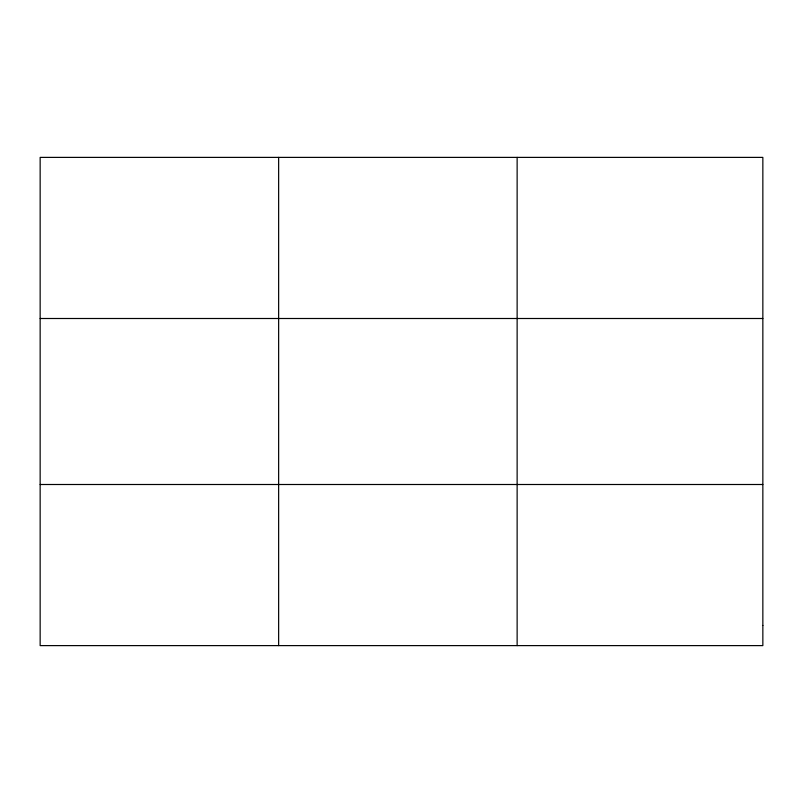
<?xml version="1.0" encoding="UTF-8"?>
<svg xmlns="http://www.w3.org/2000/svg" width="803" height="803" viewBox="0 0 803 803"><rect width="100%" height="100%" fill="white"/><g stroke="black" fill="none" stroke-linecap="round" stroke-linejoin="round"><path stroke-width="1.2" d="M278.641 157.388L278.641 645.612M517.132 157.388L517.132 645.612M40.15 318.5L762.85 318.5M40.15 484.5L762.85 484.5M762.85 625.467L762.85 645.612L40.15 645.612L40.15 157.388L762.85 157.388L762.85 625.467"/></g></svg>
